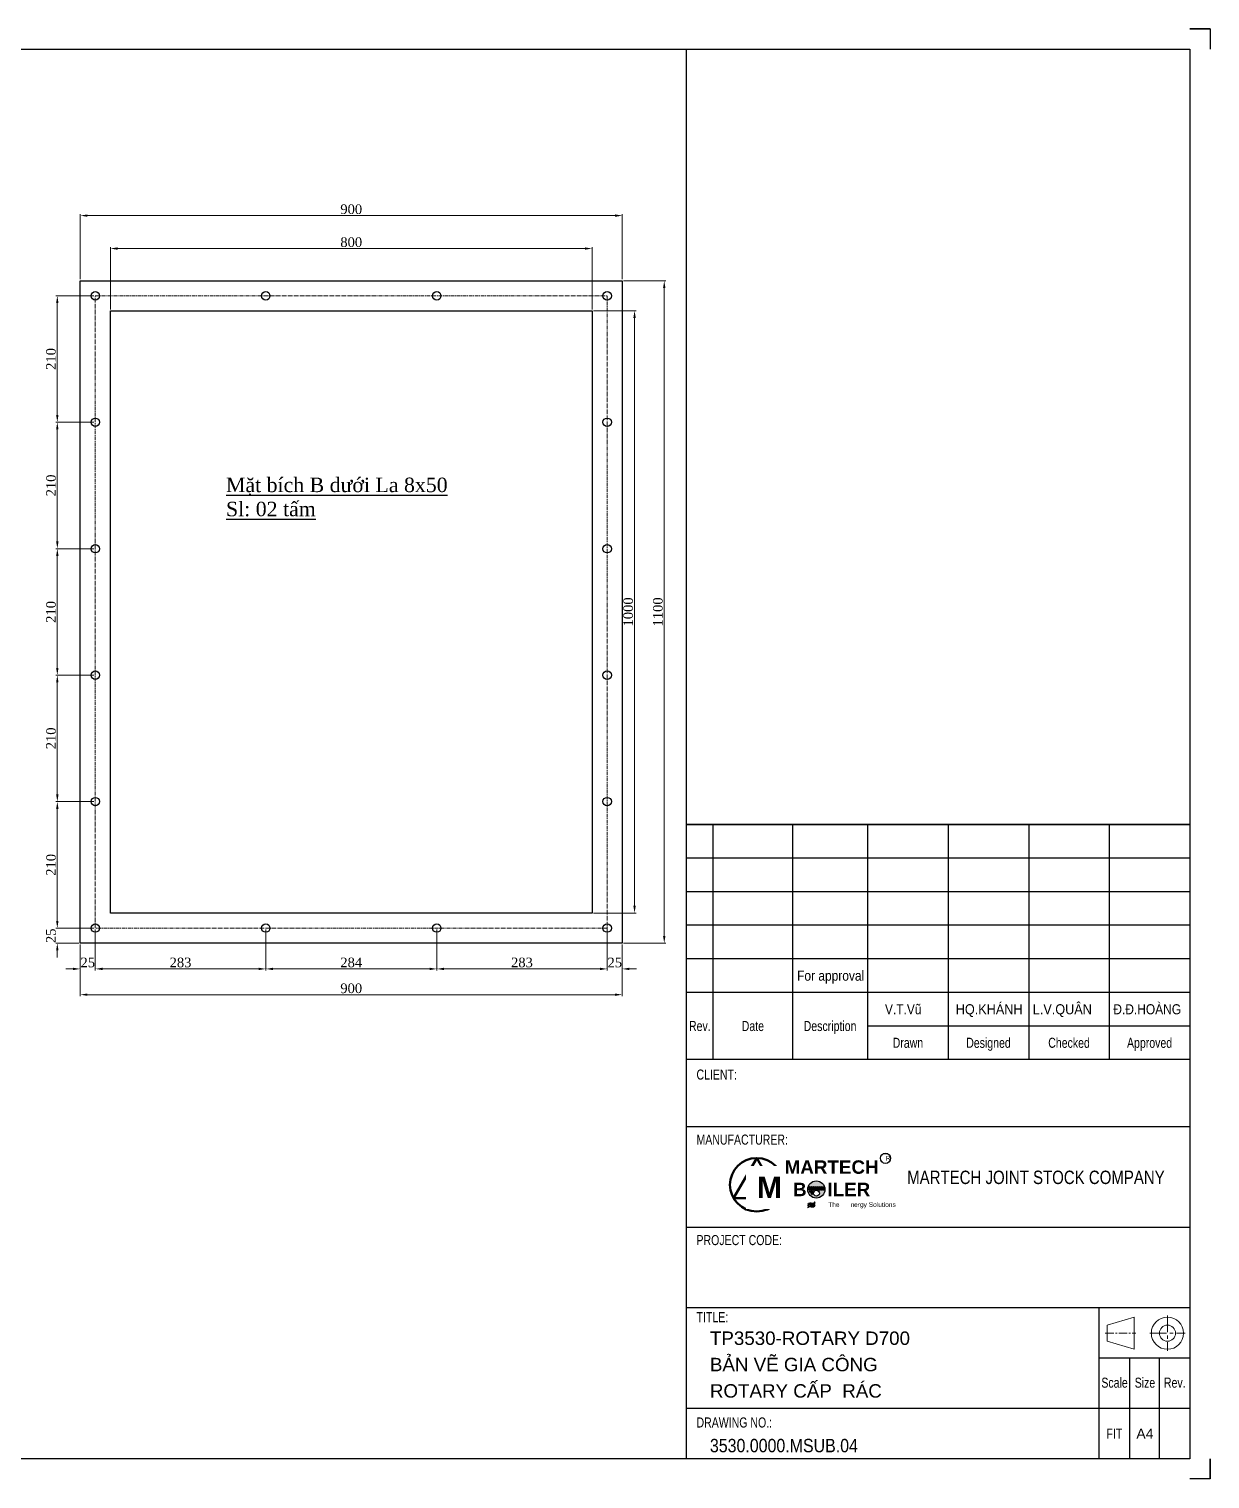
# Model space of a CAD drawing. Header units: inches. Extents: x 36705 to 45095, y -12195 to 29758.
# Drawn here: x 38171 to 40132, y -1090 to 1318 of the extents above; entities that cross this region are included whole.
import ezdxf
from ezdxf.enums import TextEntityAlignment as Align

# ---------------------------------------------------------------- set-up
doc = ezdxf.new("R2010")
doc.units = ezdxf.units.IN
doc.header["$MEASUREMENT"] = 0
doc.linetypes.add('CENTER', pattern=[2, 1.25, -0.25, 0.25, -0.25])
doc.layers.get('Defpoints').update_dxf_attribs({"lineweight": 5})
for name, color, linetype, lineweight in [('1.  0.2', 7, 'Continuous', 25), ('AM_0', 7, 'Continuous', 30), ('AM_7', 4, 'CENTER', 15), ('AM_8', 1, 'Continuous', 15), ('ĐƯỜNG TÂM', 8, 'CENTER', 5)]:
    doc.layers.add(name, color=color, linetype=linetype, lineweight=lineweight)
doc.layers.add('Không in', color=7, linetype='Continuous', lineweight=25, plot=False)
doc.layers.add('TEXT', color=20, linetype='Continuous')
doc.styles.add('Chu va so', font='arial.ttf')
doc.styles.add('stad1', font='times.ttf')
doc.styles.get("Standard").update_dxf_attribs({"font": 'arial.ttf'})
doc.styles.add('TCVN', font='times.ttf')
doc.styles.add('TEXT', font='arial.ttf')
doc.dimstyles.new('Hien', dxfattribs={"dimtxt": 20, "dimasz": 15, "dimexe": 3, "dimexo": 3, "dimgap": 3, "dimtad": 1, "dimtoh": 1, "dimdec": 0, "dimzin": 0, "dimdsep": 46, "dimtxsty": 'TCVN', "dimcen": 0, "dimclrd": 8, "dimclre": 250, "dimclrt": 41, "dimadec": 0, "dimazin": 0, "dimtfac": 1, "dimtdec": 0, "dimtofl": 0, "dimtmove": 1, "dimatfit": 3, "dimfxl": 1, "dimtolj": 1, "dimtzin": 0, "dimlwd": 9, "dimlwe": 9, "dimarcsym": 0})

# ---------------------------------------------------------------- blocks, each defined once
blk = doc.blocks.new('*D399')
at = {"color": 250, "lineweight": 9, "transparency": 16777216}
for p, q in [((38256.3, -202.7), (38256.3, -288.3)), ((39156.3, -202.7), (39156.3, -288.3))]:
    blk.add_line(p, q, dxfattribs=at)
at = {"color": 8, "lineweight": 9, "transparency": 16777216}
blk.add_line((38268.3, -285.9), (39144.3, -285.9), dxfattribs=at)
at = {"color": 8, "transparency": 16777216}
for points in [[(38268.3, -283.9), (38268.3, -287.9), (38256.3, -285.9)], [(39144.3, -283.9), (39144.3, -287.9), (39156.3, -285.9)]]:
    blk.add_solid(points, dxfattribs=at)
at = {"layer": 'Defpoints', "color": 0, "transparency": 16777216}
for p in [(38256.3, -200.3), (39156.3, -200.3), (39156.3, -285.9)]:
    blk.add_point(p, dxfattribs=at)
at = {"color": 41, "transparency": 16777216, "insert": (38706.3, -275.4), "char_height": 16, "attachment_point": 5, "style": 'TCVN'}
blk.add_mtext('\\A1;900', dxfattribs=at)
blk = doc.blocks.new('*D400')
at = {"color": 250, "lineweight": 9, "transparency": 16777216}
for p, q in [((39131.3, -174.1), (39131.3, -245.5)), ((39156.3, -202.7), (39156.3, -245.5))]:
    blk.add_line(p, q, dxfattribs=at)
at = {"color": 8, "lineweight": 9, "transparency": 16777216}
for p, q in [((39119.3, -243.1), (39107.3, -243.1)), ((39168.3, -243.1), (39180.3, -243.1))]:
    blk.add_line(p, q, dxfattribs=at)
at = {"color": 8, "transparency": 16777216}
for points in [[(39119.3, -241.1), (39119.3, -245.1), (39131.3, -243.1)], [(39168.3, -241.1), (39168.3, -245.1), (39156.3, -243.1)]]:
    blk.add_solid(points, dxfattribs=at)
at = {"layer": 'Defpoints', "color": 0, "transparency": 16777216}
for p in [(39131.3, -171.7), (39156.3, -200.3), (39131.3, -243.1)]:
    blk.add_point(p, dxfattribs=at)
at = {"color": 41, "transparency": 16777216, "insert": (39144, -232.6), "char_height": 16, "attachment_point": 5, "style": 'TCVN'}
blk.add_mtext('\\A1;25', dxfattribs=at)
blk = doc.blocks.new('*D401')
at = {"color": 250, "lineweight": 9, "transparency": 16777216}
for p, q in [((38848.3, -177.7), (38848.3, -245.5)), ((39131.3, -174.1), (39131.3, -245.5))]:
    blk.add_line(p, q, dxfattribs=at)
at = {"color": 8, "lineweight": 9, "transparency": 16777216}
blk.add_line((39119.3, -243.1), (38860.3, -243.1), dxfattribs=at)
at = {"color": 8, "transparency": 16777216}
for points in [[(38860.3, -241.1), (38860.3, -245.1), (38848.3, -243.1)], [(39119.3, -241.1), (39119.3, -245.1), (39131.3, -243.1)]]:
    blk.add_solid(points, dxfattribs=at)
at = {"layer": 'Defpoints', "color": 0, "transparency": 16777216}
for p in [(38848.3, -175.3), (39131.3, -171.7), (38848.3, -243.1)]:
    blk.add_point(p, dxfattribs=at)
at = {"color": 41, "transparency": 16777216, "insert": (38989.8, -232.5), "char_height": 16, "attachment_point": 5, "style": 'TCVN'}
blk.add_mtext('\\A1;283', dxfattribs=at)
blk = doc.blocks.new('*D402')
at = {"color": 250, "lineweight": 9, "transparency": 16777216}
for p, q in [((38564.3, -177.7), (38564.3, -245.5)), ((38848.3, -177.7), (38848.3, -245.5))]:
    blk.add_line(p, q, dxfattribs=at)
at = {"color": 8, "lineweight": 9, "transparency": 16777216}
blk.add_line((38836.3, -243.1), (38576.3, -243.1), dxfattribs=at)
at = {"color": 8, "transparency": 16777216}
for points in [[(38576.3, -241.1), (38576.3, -245.1), (38564.3, -243.1)], [(38836.3, -241.1), (38836.3, -245.1), (38848.3, -243.1)]]:
    blk.add_solid(points, dxfattribs=at)
at = {"layer": 'Defpoints', "color": 0, "transparency": 16777216}
for p in [(38564.3, -175.3), (38848.3, -175.3), (38564.3, -243.1)]:
    blk.add_point(p, dxfattribs=at)
at = {"color": 41, "transparency": 16777216, "insert": (38706.3, -232.5), "char_height": 16, "attachment_point": 5, "style": 'TCVN'}
blk.add_mtext('\\A1;284', dxfattribs=at)
blk = doc.blocks.new('*D403')
at = {"color": 250, "lineweight": 9, "transparency": 16777216}
for p, q in [((38281.3, -177.7), (38281.3, -245.5)), ((38564.3, -177.7), (38564.3, -245.5))]:
    blk.add_line(p, q, dxfattribs=at)
at = {"color": 8, "lineweight": 9, "transparency": 16777216}
blk.add_line((38552.3, -243.1), (38293.3, -243.1), dxfattribs=at)
at = {"color": 8, "transparency": 16777216}
for points in [[(38293.3, -241.1), (38293.3, -245.1), (38281.3, -243.1)], [(38552.3, -241.1), (38552.3, -245.1), (38564.3, -243.1)]]:
    blk.add_solid(points, dxfattribs=at)
at = {"layer": 'Defpoints', "color": 0, "transparency": 16777216}
for p in [(38281.3, -175.3), (38564.3, -175.3), (38281.3, -243.1)]:
    blk.add_point(p, dxfattribs=at)
at = {"color": 41, "transparency": 16777216, "insert": (38422.8, -232.5), "char_height": 16, "attachment_point": 5, "style": 'TCVN'}
blk.add_mtext('\\A1;283', dxfattribs=at)
blk = doc.blocks.new('*D404')
at = {"color": 250, "lineweight": 9, "transparency": 16777216}
for p, q in [((38281.3, -177.7), (38281.3, -245.5)), ((38256.3, -202.7), (38256.3, -245.5))]:
    blk.add_line(p, q, dxfattribs=at)
at = {"color": 8, "lineweight": 9, "transparency": 16777216}
for p, q in [((38244.3, -243.1), (38232.3, -243.1)), ((38293.3, -243.1), (38305.3, -243.1))]:
    blk.add_line(p, q, dxfattribs=at)
at = {"color": 8, "transparency": 16777216}
for points in [[(38244.3, -241.1), (38244.3, -245.1), (38256.3, -243.1)], [(38293.3, -241.1), (38293.3, -245.1), (38281.3, -243.1)]]:
    blk.add_solid(points, dxfattribs=at)
at = {"layer": 'Defpoints', "color": 0, "transparency": 16777216}
for p in [(38281.3, -175.3), (38256.3, -200.3), (38256.3, -243.1)]:
    blk.add_point(p, dxfattribs=at)
at = {"color": 41, "transparency": 16777216, "insert": (38268.8, -232.5), "char_height": 16, "attachment_point": 5, "style": 'TCVN'}
blk.add_mtext('\\A1;25', dxfattribs=at)
blk = doc.blocks.new('*D405')
at = {"color": 8, "lineweight": 9, "transparency": 16777216}
for p, q in [((38218.2, -163.3), (38218.2, -151.3)), ((38218.2, -212.3), (38218.2, -224.3))]:
    blk.add_line(p, q, dxfattribs=at)
at = {"color": 250, "lineweight": 9, "transparency": 16777216}
for p, q in [((38278.9, -175.3), (38215.8, -175.3)), ((38253.9, -200.3), (38215.8, -200.3))]:
    blk.add_line(p, q, dxfattribs=at)
at = {"color": 8, "transparency": 16777216}
for points in [[(38216.2, -163.3), (38220.2, -163.3), (38218.2, -175.3)], [(38216.2, -212.3), (38220.2, -212.3), (38218.2, -200.3)]]:
    blk.add_solid(points, dxfattribs=at)
at = {"layer": 'Defpoints', "color": 0, "transparency": 16777216}
for p in [(38281.3, -175.3), (38218.2, -200.3), (38256.3, -200.3)]:
    blk.add_point(p, dxfattribs=at)
at = {"color": 41, "transparency": 16777216, "insert": (38207.6, -188.1), "char_height": 16, "attachment_point": 5, "rotation": 90, "style": 'TCVN'}
blk.add_mtext('\\A1;25', dxfattribs=at)
blk = doc.blocks.new('*D406')
at = {"color": 250, "lineweight": 9, "transparency": 16777216}
for p, q in [((38306.3, 852.1), (38306.3, 955.5)), ((39106.3, 852.1), (39106.3, 955.5))]:
    blk.add_line(p, q, dxfattribs=at)
at = {"color": 8, "lineweight": 9, "transparency": 16777216}
blk.add_line((38318.3, 953.1), (39094.3, 953.1), dxfattribs=at)
at = {"color": 8, "transparency": 16777216}
for points in [[(38318.3, 955.1), (38318.3, 951.1), (38306.3, 953.1)], [(39094.3, 955.1), (39094.3, 951.1), (39106.3, 953.1)]]:
    blk.add_solid(points, dxfattribs=at)
at = {"layer": 'Defpoints', "color": 0, "transparency": 16777216}
for p in [(39106.3, 953.1), (38306.3, 849.7), (39106.3, 849.7)]:
    blk.add_point(p, dxfattribs=at)
at = {"color": 41, "transparency": 16777216, "insert": (38706.3, 963.6), "char_height": 16, "attachment_point": 5, "style": 'TCVN'}
blk.add_mtext('\\A1;800', dxfattribs=at)
blk = doc.blocks.new('*D407')
at = {"color": 250, "lineweight": 9, "transparency": 16777216}
for p, q in [((38256.3, 902.1), (38256.3, 1010.2)), ((39156.3, 902.1), (39156.3, 1010.2))]:
    blk.add_line(p, q, dxfattribs=at)
at = {"color": 8, "lineweight": 9, "transparency": 16777216}
blk.add_line((39144.3, 1007.8), (38268.3, 1007.8), dxfattribs=at)
at = {"color": 8, "transparency": 16777216}
for points in [[(38268.3, 1009.8), (38268.3, 1005.8), (38256.3, 1007.8)], [(39144.3, 1009.8), (39144.3, 1005.8), (39156.3, 1007.8)]]:
    blk.add_solid(points, dxfattribs=at)
at = {"layer": 'Defpoints', "color": 0, "transparency": 16777216}
for p in [(38256.3, 1007.8), (38256.3, 899.7), (39156.3, 899.7)]:
    blk.add_point(p, dxfattribs=at)
at = {"color": 41, "transparency": 16777216, "insert": (38706.3, 1018.3), "char_height": 16, "attachment_point": 5, "style": 'TCVN'}
blk.add_mtext('\\A1;900', dxfattribs=at)
blk = doc.blocks.new('*D408')
at = {"color": 250, "lineweight": 9, "transparency": 16777216}
for p, q in [((39158.7, 899.7), (39228.5, 899.7)), ((39158.7, -200.3), (39228.5, -200.3))]:
    blk.add_line(p, q, dxfattribs=at)
at = {"color": 8, "lineweight": 9, "transparency": 16777216}
blk.add_line((39226.1, 887.7), (39226.1, -188.3), dxfattribs=at)
at = {"color": 8, "transparency": 16777216}
for points in [[(39224.1, 887.7), (39228.1, 887.7), (39226.1, 899.7)], [(39224.1, -188.3), (39228.1, -188.3), (39226.1, -200.3)]]:
    blk.add_solid(points, dxfattribs=at)
at = {"layer": 'Defpoints', "color": 0, "transparency": 16777216}
for p in [(39156.3, 899.7), (39156.3, -200.3), (39226.1, -200.3)]:
    blk.add_point(p, dxfattribs=at)
at = {"color": 41, "transparency": 16777216, "insert": (39215.5, 349.7), "char_height": 16, "attachment_point": 5, "rotation": 90, "style": 'TCVN'}
blk.add_mtext('\\A1;1100', dxfattribs=at)
blk = doc.blocks.new('*D409')
at = {"color": 250, "lineweight": 9, "transparency": 16777216}
for p, q in [((39108.7, 849.7), (39179.2, 849.7)), ((39108.7, -150.3), (39179.2, -150.3))]:
    blk.add_line(p, q, dxfattribs=at)
at = {"color": 8, "lineweight": 9, "transparency": 16777216}
blk.add_line((39176.8, 837.7), (39176.8, -138.3), dxfattribs=at)
at = {"color": 8, "transparency": 16777216}
for points in [[(39174.8, 837.7), (39178.8, 837.7), (39176.8, 849.7)], [(39174.8, -138.3), (39178.8, -138.3), (39176.8, -150.3)]]:
    blk.add_solid(points, dxfattribs=at)
at = {"layer": 'Defpoints', "color": 0, "transparency": 16777216}
for p in [(39106.3, 849.7), (39106.3, -150.3), (39176.8, -150.3)]:
    blk.add_point(p, dxfattribs=at)
at = {"color": 41, "transparency": 16777216, "insert": (39166.2, 349.7), "char_height": 16, "attachment_point": 5, "rotation": 90, "style": 'TCVN'}
blk.add_mtext('\\A1;1000', dxfattribs=at)
blk = doc.blocks.new('*D410')
at = {"color": 250, "lineweight": 9, "transparency": 16777216}
for p, q in [((38278.9, 34.7), (38215.8, 34.7)), ((38278.9, -175.3), (38215.8, -175.3))]:
    blk.add_line(p, q, dxfattribs=at)
at = {"color": 8, "lineweight": 9, "transparency": 16777216}
blk.add_line((38218.2, -163.3), (38218.2, 22.7), dxfattribs=at)
at = {"color": 8, "transparency": 16777216}
for points in [[(38216.2, 22.7), (38220.2, 22.7), (38218.2, 34.7)], [(38216.2, -163.3), (38220.2, -163.3), (38218.2, -175.3)]]:
    blk.add_solid(points, dxfattribs=at)
at = {"layer": 'Defpoints', "color": 0, "transparency": 16777216}
for p in [(38218.2, 34.7), (38281.3, 34.7), (38281.3, -175.3)]:
    blk.add_point(p, dxfattribs=at)
at = {"color": 41, "transparency": 16777216, "insert": (38207.7, -70.3), "char_height": 16, "attachment_point": 5, "rotation": 90, "style": 'TCVN'}
blk.add_mtext('\\A1;210', dxfattribs=at)
blk = doc.blocks.new('*D411')
at = {"color": 250, "lineweight": 9, "transparency": 16777216}
for p, q in [((38278.9, 244.7), (38215.8, 244.7)), ((38278.9, 34.7), (38215.8, 34.7))]:
    blk.add_line(p, q, dxfattribs=at)
at = {"color": 8, "lineweight": 9, "transparency": 16777216}
blk.add_line((38218.2, 46.7), (38218.2, 232.7), dxfattribs=at)
at = {"color": 8, "transparency": 16777216}
for points in [[(38216.2, 232.7), (38220.2, 232.7), (38218.2, 244.7)], [(38216.2, 46.7), (38220.2, 46.7), (38218.2, 34.7)]]:
    blk.add_solid(points, dxfattribs=at)
at = {"layer": 'Defpoints', "color": 0, "transparency": 16777216}
for p in [(38218.2, 244.7), (38281.3, 244.7), (38281.3, 34.7)]:
    blk.add_point(p, dxfattribs=at)
at = {"color": 41, "transparency": 16777216, "insert": (38207.7, 139.7), "char_height": 16, "attachment_point": 5, "rotation": 90, "style": 'TCVN'}
blk.add_mtext('\\A1;210', dxfattribs=at)
blk = doc.blocks.new('*D412')
at = {"color": 250, "lineweight": 9, "transparency": 16777216}
for p, q in [((38278.9, 454.7), (38215.8, 454.7)), ((38278.9, 244.7), (38215.8, 244.7))]:
    blk.add_line(p, q, dxfattribs=at)
at = {"color": 8, "lineweight": 9, "transparency": 16777216}
blk.add_line((38218.2, 256.7), (38218.2, 442.7), dxfattribs=at)
at = {"color": 8, "transparency": 16777216}
for points in [[(38216.2, 442.7), (38220.2, 442.7), (38218.2, 454.7)], [(38216.2, 256.7), (38220.2, 256.7), (38218.2, 244.7)]]:
    blk.add_solid(points, dxfattribs=at)
at = {"layer": 'Defpoints', "color": 0, "transparency": 16777216}
for p in [(38218.2, 454.7), (38281.3, 454.7), (38281.3, 244.7)]:
    blk.add_point(p, dxfattribs=at)
at = {"color": 41, "transparency": 16777216, "insert": (38207.7, 349.7), "char_height": 16, "attachment_point": 5, "rotation": 90, "style": 'TCVN'}
blk.add_mtext('\\A1;210', dxfattribs=at)
blk = doc.blocks.new('*D413')
at = {"color": 250, "lineweight": 9, "transparency": 16777216}
for p, q in [((38278.9, 664.7), (38215.8, 664.7)), ((38278.9, 454.7), (38215.8, 454.7))]:
    blk.add_line(p, q, dxfattribs=at)
at = {"color": 8, "lineweight": 9, "transparency": 16777216}
blk.add_line((38218.2, 466.7), (38218.2, 652.7), dxfattribs=at)
at = {"color": 8, "transparency": 16777216}
for points in [[(38216.2, 652.7), (38220.2, 652.7), (38218.2, 664.7)], [(38216.2, 466.7), (38220.2, 466.7), (38218.2, 454.7)]]:
    blk.add_solid(points, dxfattribs=at)
at = {"layer": 'Defpoints', "color": 0, "transparency": 16777216}
for p in [(38218.2, 664.7), (38281.3, 664.7), (38281.3, 454.7)]:
    blk.add_point(p, dxfattribs=at)
at = {"color": 41, "transparency": 16777216, "insert": (38207.7, 559.7), "char_height": 16, "attachment_point": 5, "rotation": 90, "style": 'TCVN'}
blk.add_mtext('\\A1;210', dxfattribs=at)
blk = doc.blocks.new('*D414')
at = {"color": 250, "lineweight": 9, "transparency": 16777216}
for p, q in [((38278.9, 874.7), (38215.8, 874.7)), ((38278.9, 664.7), (38215.8, 664.7))]:
    blk.add_line(p, q, dxfattribs=at)
at = {"color": 8, "lineweight": 9, "transparency": 16777216}
blk.add_line((38218.2, 676.7), (38218.2, 862.7), dxfattribs=at)
at = {"color": 8, "transparency": 16777216}
for points in [[(38216.2, 862.7), (38220.2, 862.7), (38218.2, 874.7)], [(38216.2, 676.7), (38220.2, 676.7), (38218.2, 664.7)]]:
    blk.add_solid(points, dxfattribs=at)
at = {"layer": 'Defpoints', "color": 0, "transparency": 16777216}
for p in [(38218.2, 874.7), (38281.3, 874.7), (38281.3, 664.7)]:
    blk.add_point(p, dxfattribs=at)
at = {"color": 41, "transparency": 16777216, "insert": (38207.7, 769.7), "char_height": 16, "attachment_point": 5, "rotation": 90, "style": 'TCVN'}
blk.add_mtext('\\A1;210', dxfattribs=at)
blk = doc.blocks.new('KHUNG TEN A4 - TD - 13.2.2023')
for p, q in [((300, 216), (303, 216)), ((303, 216), (303, 213)), ((225, 92.48), (225, 213)), ((300, 97.48), (225, 97.48)), ((229, 62.5), (229, 97.48)), ((300, 92.48), (225, 92.48)), ((300, 87.48), (225, 87.48)), ((300, 82.48), (225, 82.48)), ((300, 77.48), (225, 77.48)), ((300, 72.48), (225, 72.48)), ((300, 67.48), (252, 67.48)), ((300, 18), (286.5, 18)), ((303, 3), (303, 0)), ((303, 0), (300, 0))]:
    blk.add_line(p, q)
at = {"lineweight": 25}
for p, q in [((240.8, 97.48, 0), (240.8, 62.5)), ((252, 97.48, 0), (252, 62.5, 0)), ((264, 97.48, 0), (264, 62.5, 0)), ((276, 97.48, 0), (276, 62.5, 0)), ((288, 97.48, 0), (288, 62.5, 0)), ((300, 62.5), (225, 62.5)), ((225, 52.5), (300, 52.5)), ((225, 37.5), (300, 37.5)), ((300, 28.19), (300, 3)), ((300, 25.5), (225, 25.5)), ((286.5, 3), (286.5, 25.5)), ((291, 18, 0), (291, 3, 0)), ((295.5, 3, 0), (295.5, 18, 0)), ((300, 10.5), (225, 10.5))]:
    blk.add_line(p, q, dxfattribs=at)
blk.add_lwpolyline([(3, 213), (300, 213), (300, 3), (3, 3)], close=True)
blk.add_lwpolyline([(225, 97.48), (300, 97.48), (300, 3), (225, 3)], close=True, dxfattribs=at)
at = {"lineweight": 50, "elevation": 0}
blk.add_lwpolyline([(235.47, 47.81), (232.02, 41.84), (238.92, 41.84)], close=True, dxfattribs=at)
at = {"color": 2, "lineweight": 20, "elevation": 0}
blk.add_lwpolyline([(287.67, 20.52), (291.72, 19.32), (291.72, 24.12), (287.67, 22.92)], close=True, dxfattribs=at)
at = {"lineweight": 50}
blk.add_circle((235.47, 43.83, 0), 3.98, dxfattribs=at)
at = {"color": 2, "lineweight": 20}
for radius in [2.4, 1.2]:
    blk.add_circle((296.66, 21.72, 0), radius, dxfattribs=at)
at = {"layer": '1.  0.2'}
for p, q in [((303, 216), (300, 216)), ((303, 0), (303, 3))]:
    blk.add_line(p, q, dxfattribs=at)
at = {"layer": 'Không in'}
for points in [[(303, 216), (303, 213)], [(303, 0), (300, 0)]]:
    blk.add_lwpolyline(points, dxfattribs=at)
at = {"layer": 'ĐƯỜNG TÂM', "lineweight": 0, "ltscale": 2}
for p, q in [((296.66, 24.36, 0), (296.66, 19.08, 0)), ((294.02, 21.72, 0), (299.3, 21.72, 0))]:
    blk.add_line(p, q, dxfattribs=at)
at = {"layer": 'ĐƯỜNG TÂM', "lineweight": 0}
blk.add_line((287.4, 21.72, 0), (291.94, 21.72, 0), dxfattribs=at)
at = {"color": 5, "style": 'Chu va so', "width": 0.75}
for s, p in [('Rev.', (227, 66.73)), ('Date', (234.9, 66.73, 0)), ('Description', (246.4, 66.73, 0)), ('Drawn', (258, 64.23, 0)), ('Designed', (270, 64.23)), ('Checked', (282, 64.23)), ('Approved', (294, 64.23, 0)), ('CLIENT:', (229.51, 59.5, 0.01)), ('MANUFACTURER:', (233.31, 49.81, 0.01)), ('PROJECT CODE:', (232.87, 34.84)), ('TITLE:', (228.87, 23.36, 0.02)), ('Scale', (288.78, 13.6, 0)), ('Size', (293.31, 13.6, 0)), ('Rev. ', (297.97, 13.6, 0)), ('DRAWING NO.:', (232.13, 7.67, 0.02)), ('FIT', (288.75, 6, 0))]:
    blk.add_text(s, height=1.5, dxfattribs=at).set_placement(p, align=Align.CENTER)
at = {"color": 5, "lineweight": 25, "insert": (249.34, 44.92, 0), "char_height": 2, "width": 55.4584, "attachment_point": 4, "style": 'Chu va so'}
blk.add_mtext('\\pxqc;{\\W0.8;MARTECH JOINT STOCK COMPANY}', dxfattribs=at)
at = {"width": 0.85}
for tag, p in [('REV4', (226.38, 94.23)), ('NGAY_REV04', (229.9, 94.23)), ('DESCRIPTION_4', (241.49, 94.23, 0)), ('DESCRIPTION_3', (241.49, 89.23, 0)), ('DESCRIPTION_2', (241.49, 84.23, 0)), ('DESCRIPTION_1', (241.49, 79.23, 0)), ('DESCRIPTION_0', (241.49, 74.23, 0))]:
    blk.add_attdef(tag, p, '', height=1.5, dxfattribs=at)
at = {"layer": 'TEXT', "ltscale": 0.1, "style": 'Chu va so'}
for tag, p, height, width in [('REV3', (226.38, 89.23), 1.5, 0.85), ('NGAY_REV03', (229.9, 89.23), 1.5, 0.85), ('REV2', (226.38, 84.23), 1.5, 0.85), ('NGAY_REV02', (229.9, 84.23), 1.5, 0.85), ('REV1', (226.38, 79.23), 1.5, 0.85), ('NGAY_REV01', (229.9, 79.23), 1.5, 0.85), ('REV0', (226.38, 74.23), 1.5, 0.85), ('NGAY_REV0', (229.9, 74.23), 1.5, 0.85), ('NGUOI_VE', (252.6, 69.23), 1.5, 0.85), ('NGUOI_KIEM_1', (264.6, 69.23), 1.5, 0.9), ('NGUOI_KIEM_2', (276.6, 69.23), 1.5, 0.9), ('STT-BV', (232.09, 3.98), 2, 0.85)]:
    blk.add_attdef(tag, p, '', height=height, dxfattribs=dict(at, width=width))
at = {"layer": 'TEXT', "ltscale": 0.1, "width": 0.85}
blk.add_attdef('NGUOI_DUYET', (288.6, 69.23), '', height=1.5, dxfattribs=at)
at = {"layer": 'TEXT', "lineweight": 25, "ltscale": 0.1, "style": 'Chu va so'}
for tag, p, height in [('PROJECT_CODE', (231.95, 28.65), 3.6), ('TITLE1', (231.95, 19.98), 2), ('TITLE2', (231.95, 16.05), 2), ('TITLE3', (231.95, 12.12), 2)]:
    blk.add_attdef(tag, p, '', height=height, dxfattribs=at)
at = {"layer": 'TEXT', "ltscale": 0.1, "style": 'Chu va so'}
for tag, p in [('A4_A4', (292.03, 6, 0)), ('REV.', (297.2, 6, 0))]:
    blk.add_attdef(tag, p, '', height=1.5, dxfattribs=at)
at = {"insert": (235.49, 45.04, 0), "char_height": 3.2046, "attachment_point": 1, "style": 'TEXT', "bg_fill": 2}
blk.add_mtext('\\pxqc;{\\fArial|b1|i0|c0|p34;M}', dxfattribs=at)
at = {"insert": (239.73, 47.47, 0), "char_height": 2.0029, "width": 13.7942, "attachment_point": 1, "style": 'TEXT', "bg_fill": 2}
blk.add_mtext('\\pxqc;{\\fArial|b1|i0|c0|p34;MARTECH\\PB    ILER}', dxfattribs=at)
h = blk.add_hatch(color=256)
h.dxf.hatch_style = 1
edge = h.paths.add_edge_path()
edge.add_spline(control_points=[(243.08, 40.7), (243.14, 40.74), (243.38, 40.91), (243.88, 40.67), (244.11, 40.95), (244.2, 41.06)], knot_values=[0, 0, 0, 0, 0.315535, 1.31207, 1.873609, 1.873609, 1.873609, 1.873609], degree=3, periodic=0)
edge.add_spline(control_points=[(244.2, 41.06), (244.13, 40.99), (243.86, 40.75), (243.31, 41.04), (243.12, 40.75), (243.08, 40.7)], knot_values=[0, 0, 0, 0, 0.411397, 1.576501, 1.877595, 1.877595, 1.877595, 1.877595], degree=3, periodic=0)
edge = h.paths.add_edge_path()
edge.add_spline(control_points=[(243.08, 40.45), (243.14, 40.49), (243.38, 40.67), (243.88, 40.42), (244.11, 40.71), (244.2, 40.81)], knot_values=[0, 0, 0, 0, 0.315535, 1.31207, 1.873609, 1.873609, 1.873609, 1.873609], degree=3, periodic=0)
edge.add_spline(control_points=[(244.2, 40.81), (244.13, 40.75), (243.86, 40.5), (243.31, 40.79), (243.12, 40.51), (243.08, 40.45)], knot_values=[0, 0, 0, 0, 0.411397, 1.576501, 1.877595, 1.877595, 1.877595, 1.877595], degree=3, periodic=0)
at = {"color": 7}
for centre in [(243.32, 43.43, 0), (243.32, 43.13, 0), (243.62, 43.43, 0), (243.62, 43.13, 0), (243.92, 43.43, 0), (243.92, 43.13, 0), (244.22, 43.43, 0), (244.22, 43.13, 0), (244.52, 43.43, 0), (244.52, 43.13, 0), (244.82, 43.43, 0), (244.82, 43.13, 0), (245.12, 43.43, 0), (245.12, 43.13, 0), (245.41, 43.43, 0), (245.41, 43.13, 0), (243.46, 42.8, 0), (243.71, 42.5, 0), (243.76, 42.8, 0)]:
    blk.add_circle(centre, 0.121, dxfattribs=at)
for points in [[(243.08, 40.93, 0), (243.21, 41.08, 0), (243.98, 41.13, 0), (244.2, 41.29, 0)], [(243.08, 40.93, 0), (243.26, 41.04, 0), (243.92, 41.04, 0), (244.2, 41.29, 0)], [(243.08, 40.7, 0), (243.21, 40.85, 0), (243.98, 40.9, 0), (244.2, 41.06, 0)], [(243.08, 40.7, 0), (243.26, 40.8, 0), (243.92, 40.81, 0), (244.2, 41.06, 0)], [(243.08, 40.45, 0), (243.21, 40.6, 0), (243.98, 40.65, 0), (244.2, 40.81, 0)], [(243.08, 40.45, 0), (243.26, 40.55, 0), (243.92, 40.56, 0), (244.2, 40.81, 0)]]:
    blk.add_spline(points, degree=3)
at = {"char_height": 0.701, "attachment_point": 1, "style": 'TEXT', "bg_fill": 2}
for s, insert in [('\\pxqc;R', (254.7, 48.14, 0)), ('\\pxqc;The      nergy Solutions', (246.12, 41.23, 0))]:
    blk.add_mtext(s, dxfattribs=dict(at, insert=insert))
at = {"layer": 'AM_8'}
h = blk.add_hatch(color=7, dxfattribs=at)
edge = h.paths.add_edge_path()
edge.add_arc((244.35, 43.13), 1.28, 191.4592, 461.3375)
edge.add_arc((244.35, 43.13), 1.28, 101.3375, 191.4592)
edge = h.paths.add_edge_path(flags=16)
edge.add_arc((243.71, 42.5), 0.121, -289.458, 11.4592, ccw=False)
edge.add_arc((243.71, 42.5), 0.121, 11.4592, 70.542, ccw=False)
edge = h.paths.add_edge_path(flags=16)
edge.add_arc((245.41, 43.13), 0.121, -211.5113, 11.4592, ccw=False)
edge.add_arc((245.41, 43.13), 0.121, 11.4592, 148.4887, ccw=False)
edge = h.paths.add_edge_path(flags=16)
edge.add_arc((243.46, 42.8), 0.121, -304.2526, 11.4592, ccw=False)
edge.add_arc((243.46, 42.8), 0.121, 11.4592, 55.7474, ccw=False)
edge = h.paths.add_edge_path(flags=16)
edge.add_arc((245.41, 43.43), 0.121, -200.2428, 11.4592, ccw=False)
edge.add_arc((245.41, 43.43), 0.121, 11.4592, 159.7572, ccw=False)
edge = h.paths.add_edge_path(flags=16)
edge.add_arc((245.12, 43.13), 0.121, -219.051, 11.4592, ccw=False)
edge.add_arc((245.12, 43.13), 0.121, 11.4592, 140.949, ccw=False)
edge = h.paths.add_edge_path(flags=16)
edge.add_arc((243.76, 42.8), 0.121, -292.0311, 11.4592, ccw=False)
edge.add_arc((243.76, 42.8), 0.121, 11.4592, 67.9689, ccw=False)
edge = h.paths.add_edge_path(flags=16)
edge.add_arc((243.32, 43.13), 0.121, -319.4544, 11.4592, ccw=False)
edge.add_arc((243.32, 43.13), 0.121, 11.4592, 40.5456, ccw=False)
edge = h.paths.add_edge_path(flags=16)
edge.add_arc((245.12, 43.43), 0.121, -206.0119, 11.4592, ccw=False)
edge.add_arc((245.12, 43.43), 0.121, 11.4592, 153.9881, ccw=False)
edge = h.paths.add_edge_path(flags=16)
edge.add_arc((244.37, 42.57), 0.434, -262.499, 11.4592, ccw=False)
edge.add_arc((244.37, 42.57), 0.434, 11.4592, 97.501, ccw=False)
edge = h.paths.add_edge_path(flags=16)
edge.add_arc((243.32, 43.43), 0.121, -332.7707, 11.4592, ccw=False)
edge.add_arc((243.32, 43.43), 0.121, 11.4592, 27.2293, ccw=False)
edge = h.paths.add_edge_path(flags=16)
edge.add_arc((244.82, 43.13), 0.121, -230.166, 11.4592, ccw=False)
edge.add_arc((244.82, 43.13), 0.121, 11.4592, 129.834, ccw=False)
edge = h.paths.add_edge_path(flags=16)
edge.add_arc((243.62, 43.13), 0.121, -307.6137, 11.4592, ccw=False)
edge.add_arc((243.62, 43.13), 0.121, 11.4592, 52.3863, ccw=False)
edge = h.paths.add_edge_path(flags=16)
edge.add_arc((244.52, 43.13), 0.121, -246.4575, 11.4592, ccw=False)
edge.add_arc((244.52, 43.13), 0.121, 11.4592, 113.5425, ccw=False)
edge = h.paths.add_edge_path(flags=16)
edge.add_arc((243.92, 43.13), 0.121, -290.4056, 11.4592, ccw=False)
edge.add_arc((243.92, 43.13), 0.121, 11.4592, 69.5944, ccw=False)
edge = h.paths.add_edge_path(flags=16)
edge.add_arc((244.82, 43.43), 0.121, -215.7954, 11.4592, ccw=False)
edge.add_arc((244.82, 43.43), 0.121, 11.4592, 144.2046, ccw=False)
edge = h.paths.add_edge_path(flags=16)
edge.add_arc((244.22, 43.13), 0.121, -268.4837, 11.4592, ccw=False)
edge.add_arc((244.22, 43.13), 0.121, 11.4592, 91.5163, ccw=False)
edge = h.paths.add_edge_path(flags=16)
edge.add_arc((243.62, 43.43), 0.121, -322.0207, 11.4592, ccw=False)
edge.add_arc((243.62, 43.43), 0.121, 11.4592, 37.9793, ccw=False)
edge = h.paths.add_edge_path(flags=16)
edge.add_arc((244.22, 43.43), 0.121, -267.4803, 11.4592, ccw=False)
edge.add_arc((244.22, 43.43), 0.121, 11.4592, 92.5197, ccw=False)
edge = h.paths.add_edge_path(flags=16)
edge.add_arc((244.52, 43.43), 0.121, -234.0834, 11.4592, ccw=False)
edge.add_arc((244.52, 43.43), 0.121, 11.4592, 125.9166, ccw=False)
edge = h.paths.add_edge_path(flags=16)
edge.add_arc((243.92, 43.43), 0.121, -301.7345, 11.4592, ccw=False)
edge.add_arc((243.92, 43.43), 0.121, 11.4592, 58.2655, ccw=False)
blk.add_circle((254.66, 47.77, 0), 0.763)
at = {"color": 7}
for centre, radius in [((244.35, 43.13, 0), 1.28), ((244.37, 42.57, 0), 0.434)]:
    blk.add_circle(centre, radius, dxfattribs=at)

msp = doc.modelspace()

# ---------------------------------------------------------------- linework, layer by layer
at = {"elevation": -183.71498}
for points in [[(39156.32562, 899.6591), (39156.32562, -200.3409), (38256.32562, -200.3409), (38256.32562, 899.6591)], [(39106.32562, 849.6591), (39106.32562, -150.3409), (38306.32562, -150.3409), (38306.32562, 849.6591)]]:
    msp.add_lwpolyline(points, close=True, dxfattribs=at)
at = {"layer": 'AM_0'}
for centre in [(38281.32562, 874.6591, -183.71498), (38564.32562, 874.6591, -183.71498), (38848.32562, 874.6591, -183.71498), (39131.32562, 874.6591, -183.71498), (38281.32562, 664.6591, -183.71498), (39131.32562, 664.6591, -183.71498), (38281.32562, 454.6591, -183.71498), (39131.32562, 454.6591, -183.71498), (38281.32562, 244.6591, -183.71498), (39131.32562, 244.6591, -183.71498), (38281.32562, 34.6591, -183.71498), (39131.32562, 34.6591, -183.71498), (38281.32562, -175.3409, -183.71498), (38564.32562, -175.3409, -183.71498), (38848.32562, -175.3409, -183.71498), (39131.32562, -175.3409, -183.71498)]:
    msp.add_circle(centre, 7, dxfattribs=at)
at = {"layer": 'AM_7', "ltscale": 5, "elevation": -183.71498}
msp.add_lwpolyline([(39131.32562, 874.6591), (39131.32562, -175.3409), (38281.32562, -175.3409), (38281.32562, 874.6591)], close=True, dxfattribs=at)

# ---------------------------------------------------------------- texts
at = {"color": 2, "insert": (38498.3361, 572.61681, -183.71498), "char_height": 24, "attachment_point": 1, "style": 'stad1'}
msp.add_mtext('\\A1;{\\LMặt bích B dưới La 8x50\\PSl: 02 tấm}', dxfattribs=at)

# ---------------------------------------------------------------- dimensions: what is measured, and where the dimension line sits
for base, p1, p2, picture, middle in [((38256.32562, 1007.75728, -183.71498), (39156.32562, 899.6591, -183.71498), (38256.32562, 899.6591, -183.71498), '*D407', (38706.32562, 1018.31878, -183.71498)), ((39106.32562, 953.10045, -183.71498), (38306.32562, 849.6591, -183.71498), (39106.32562, 849.6591, -183.71498), '*D406', (38706.32562, 963.63888, -183.71498)), ((38281.32562, -243.05215, -183.71498), (38564.32562, -175.3409, -183.71498), (38281.32562, -175.3409, -183.71498), '*D403', (38422.82562, -232.51372, -183.71498)), ((38564.32562, -243.05215, -183.71498), (38848.32562, -175.3409, -183.71498), (38564.32562, -175.3409, -183.71498), '*D402', (38706.32562, -232.51372, -183.71498)), ((38848.32562, -243.05215, -183.71498), (39131.32562, -171.69582, -183.71498), (38848.32562, -175.3409, -183.71498), '*D401', (38989.82562, -232.51372, -183.71498)), ((39156.32562, -285.93386, -183.71498), (38256.32562, -200.3409, -183.71498), (39156.32562, -200.3409, -183.71498), '*D399', (38706.32562, -275.37236, -183.71498))]:
    dim = msp.add_linear_dim(base=base, p1=p1, p2=p2, dimstyle='Hien', override={"dimscale": 0.8})
    dim.commit()
    dim.dimension.update_dxf_attribs({"geometry": picture, "text_midpoint": middle})
for base, p1, p2, picture, middle in [((39226.08041, -200.3409, -183.71498), (39156.32562, 899.6591, -183.71498), (39156.32562, -200.3409, -183.71498), '*D408', (39215.54198, 349.6591, -183.71498)), ((38218.21057, 874.6591, -183.71498), (38281.32562, 664.6591, -183.71498), (38281.32562, 874.6591, -183.71498), '*D414', (38207.67214, 769.6591, -183.71498)), ((39176.75273, -150.3409, -183.71498), (39106.32562, 849.6591, -183.71498), (39106.32562, -150.3409, -183.71498), '*D409', (39166.2143, 349.6591, -183.71498)), ((38218.21057, 664.6591, -183.71498), (38281.32562, 454.6591, -183.71498), (38281.32562, 664.6591, -183.71498), '*D413', (38207.67214, 559.6591, -183.71498)), ((38218.21057, 454.6591, -183.71498), (38281.32562, 244.6591, -183.71498), (38281.32562, 454.6591, -183.71498), '*D412', (38207.67214, 349.6591, -183.71498)), ((38218.21057, 244.6591, -183.71498), (38281.32562, 34.6591, -183.71498), (38281.32562, 244.6591, -183.71498), '*D411', (38207.67214, 139.6591, -183.71498)), ((38218.21057, 34.6591, -183.71498), (38281.32562, -175.3409, -183.71498), (38281.32562, 34.6591, -183.71498), '*D410', (38207.67214, -70.3409, -183.71498))]:
    dim = msp.add_linear_dim(base=base, p1=p1, p2=p2, angle=270, dimstyle='Hien', override={"dimscale": 0.8})
    dim.commit()
    dim.dimension.update_dxf_attribs({"geometry": picture, "text_midpoint": middle})
dim = msp.add_linear_dim(base=(38218.21057, -200.3409, -183.71498), p1=(38281.32562, -175.3409, -183.71498), p2=(38256.32562, -200.3409, -183.71498), angle=270, dimstyle='Hien', override={"dimscale": 0.8})
dim.commit()
dim.dimension.update_dxf_attribs({"geometry": '*D405', "text_midpoint": (38218.15178, -188.11887, -183.71498), "dimtype": 160})
for base, p1, p2, picture, middle in [((38256.32562, -243.05215, -183.71498), (38281.32562, -175.3409, -183.71498), (38256.32562, -200.3409, -183.71498), '*D404', (38268.77881, -243.02202, -183.71498)), ((39131.32562, -243.05215, -183.71498), (39156.32562, -200.3409, -183.71498), (39131.32562, -171.69582, -183.71498), '*D400', (39143.98417, -243.09234, -183.71498))]:
    dim = msp.add_linear_dim(base=base, p1=p1, p2=p2, dimstyle='Hien', override={"dimscale": 0.8})
    dim.commit()
    dim.dimension.update_dxf_attribs({"geometry": picture, "text_midpoint": middle, "dimtype": 160})

# ---------------------------------------------------------------- next in the draw order: block references
ref = msp.add_blockref('KHUNG TEN A4 - TD - 13.2.2023', (36754.79527, -1090.13788), dxfattribs=dict(xscale=11.1472645296598, yscale=11.1472645296598, zscale=11.1472645296598))
ref.add_attrib('NGUOI_DUYET', 'Đ.Đ.HOÀNG', (39971.89581, -318.45706), dxfattribs={"layer": 'TEXT', "ltscale": 0.1, "height": 16.720897, "width": 0.85})
ref.add_attrib('NGUOI_KIEM_2', 'L.V.QUÂN', (39838.12864, -318.45706), dxfattribs={"layer": 'TEXT', "ltscale": 0.1, "height": 16.720897, "style": 'Chu va so', "width": 0.9})
ref.add_attrib('NGUOI_KIEM_1', ' HQ.KHÁNH', (39704.36146, -318.45706), dxfattribs={"layer": 'TEXT', "ltscale": 0.1, "height": 16.720897, "style": 'Chu va so', "width": 0.9})
ref.add_attrib('NGUOI_VE', '    V.T.Vũ', (39570.59429, -318.45706), dxfattribs={"layer": 'TEXT', "ltscale": 0.1, "height": 16.720897, "style": 'Chu va so', "width": 0.85})
ref.add_attrib('A4_A4', 'A4', (40010.07519, -1023.2543, -0.00375), dxfattribs={"layer": 'TEXT', "ltscale": 0.1, "height": 16.720897, "style": 'Chu va so'})
ref.add_attrib('DWG.NO', '3530.0000.MSUB.04', (39301.94521, -1045.77127), dxfattribs={"layer": 'TEXT', "ltscale": 0.1, "height": 22.2945291, "style": 'Chu va so', "width": 0.85})
ref.add_attrib('TITLE3', 'ROTARY CẤP  RÁC', (39301.94521, -954.9773), dxfattribs={"layer": 'TEXT', "lineweight": 25, "ltscale": 0.1, "height": 22.2945291, "style": 'Chu va so'})
ref.add_attrib('TITLE2', 'BẢN VẼ GIA CÔNG', (39301.94521, -911.22429), dxfattribs={"layer": 'TEXT', "lineweight": 25, "ltscale": 0.1, "height": 22.2945291, "style": 'Chu va so'})
ref.add_attrib('TITLE1', 'TP3530-ROTARY D700', (39301.94521, -867.47128), dxfattribs={"layer": 'TEXT', "lineweight": 25, "ltscale": 0.1, "height": 22.2945291, "style": 'Chu va so'})
ref.add_attrib('DESCRIPTION_1', 'For approval', (39446.73295, -262.72074, 0.01479), dxfattribs={"height": 16.7208968, "width": 0.85})

doc.saveas('drawing.dxf')
